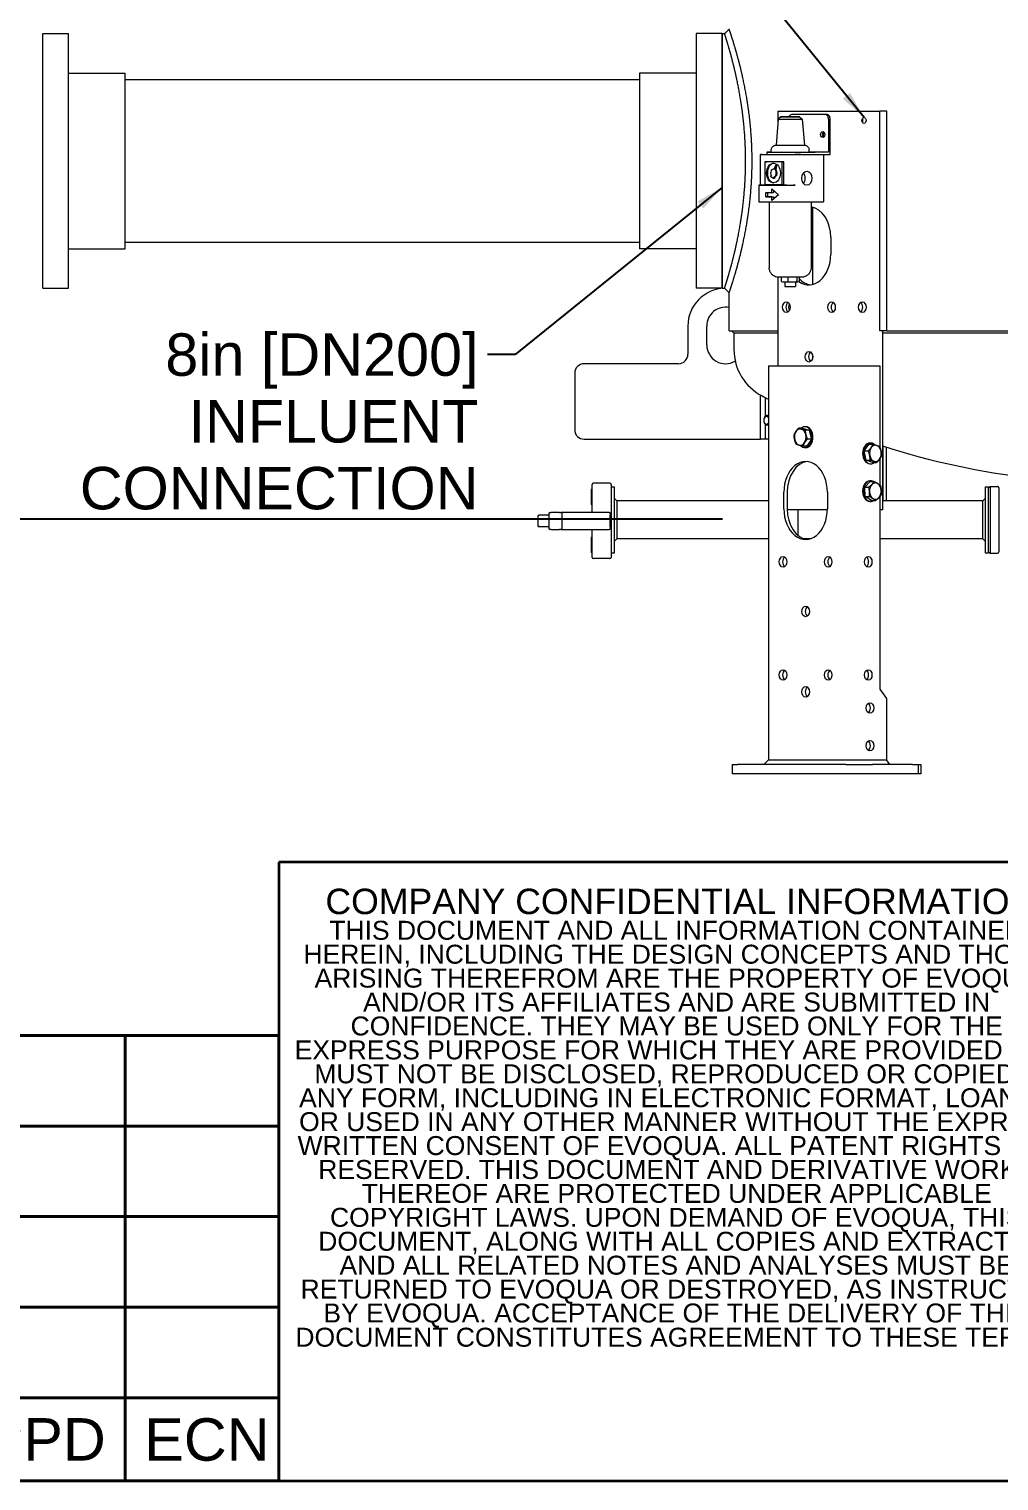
# Model space of a CAD drawing. Header units: inches. Extents: x 19 to 503, y 7 to 322.
# Drawn here: x 328.9 to 380.3, y 7.5 to 84.5 of the extents above; entities that cross this region are included whole.
import ezdxf
from ezdxf.enums import TextEntityAlignment as Align

# ---------------------------------------------------------------- set-up
doc = ezdxf.new("R2010")
doc.units = ezdxf.units.IN
doc.header["$LTSCALE"] = 15
doc.header["$MEASUREMENT"] = 0
doc.layers.get('0').update_dxf_attribs({"lineweight": 25})
for name, color, linetype, lineweight in [('Border', 7, 'Continuous', 35), ('Dimension (ANSI)', 7, 'Continuous', 25), ('Symbol', 7, 'Continuous', 25), ('Symbol (ANSI)', 7, 'Continuous', 25), ('Title', 7, 'Continuous', 35), ('Visible (ANSI)', 7, 'Continuous', 50)]:
    doc.layers.add(name, color=color, linetype=linetype, lineweight=lineweight)
doc.styles.add('MEMCOR Medium', font='arial.ttf')
doc.styles.add('Standard A-B-C', font='arial.ttf')
doc.styles.add('Text Style175', font='arial.ttf')
doc.styles.add('Text Style176', font='arial.ttf')
doc.styles.add('Text Style234', font='arial.ttf')
doc.styles.add('Text Style238', font='arial.ttf')
doc.styles.add('Text Style5', font='arial.ttf')
doc.dimstyles.new('Default (ANSI)', dxfattribs={"dimscale": 15, "dimtxt": 0.15, "dimasz": 0.098425, "dimexe": 0.125, "dimexo": 0.0625, "dimgap": 0.031496, "dimtad": 0, "dimtih": 1, "dimtoh": 1, "dimdec": 4, "dimrnd": 1e-08, "dimzin": 3, "dimdsep": 46, "dimlunit": 5, "dimtxsty": 'MEMCOR Medium', "dimcen": 0.09, "dimdle": 0.393701, "dimclrd": 256, "dimclre": 256, "dimclrt": 256, "dimadec": 0, "dimazin": 1, "dimtfac": 0.8, "dimtofl": 0, "dimtmove": 0, "dimatfit": 3, "dimfxl": 1, "dimfrac": 1, "dimtolj": 1, "dimtzin": 4, "dimlwd": -1, "dimlwe": -1, "dimarcsym": 0})
doc.dimstyles.new('Default (ANSI)$7', dxfattribs={"dimscale": 15, "dimtxt": 0.15, "dimasz": 0.098425, "dimexe": 0.125, "dimexo": 0.0625, "dimgap": 0.031496, "dimtad": 0, "dimtih": 1, "dimtoh": 1, "dimdec": 4, "dimrnd": 1e-08, "dimzin": 3, "dimdsep": 46, "dimlunit": 5, "dimtxsty": 'MEMCOR Medium', "dimcen": 0.09, "dimdle": 0.393701, "dimclrd": 256, "dimclre": 256, "dimclrt": 256, "dimadec": 0, "dimazin": 1, "dimtfac": 0.8, "dimtofl": 0, "dimtmove": 0, "dimatfit": 3, "dimfxl": 1, "dimfrac": 1, "dimtolj": 1, "dimtzin": 4, "dimlwd": -1, "dimlwe": -1, "dimarcsym": 0})

# ---------------------------------------------------------------- blocks, each defined once
blk = doc.blocks.new('Borders 22x34_D')
at = {"layer": 'Border'}
blk.add_line((1.25, 0.5), (33.5, 0.5), dxfattribs=at)
blk = doc.blocks.new('Title Blocks D-E')
at = {"layer": 'Title'}
for p, q in [((18.0646, 11.4455), (15.2521, 11.4455)), ((15.2521, 11.4455), (15.2521, 9.258)), ((15.2521, 9.258), (18.0646, 9.258))]:
    blk.add_line(p, q, dxfattribs=at)
at = {"layer": 'Title', "insert": (16.6705, 11.3517), "char_height": 0.06, "width": 2.725909, "attachment_point": 2, "line_spacing_factor": 0.757101, "style": 'Standard A-B-C'}
blk.add_mtext('{\\H1.5x;COMPANY CONFIDENTIAL INFORMATION\\P\\H0.74444x;THIS DOCUMENT AND ALL INFORMATION CONTAINED \\H1.55017x; \\H0.64509x;HEREIN, INCLUDING THE DESIGN CONCEPTS AND THOSE \\H1.34683x; \\H0.74248x;ARISING THEREFROM ARE THE PROPERTY OF EVOQUA \\H1.34875x; \\H0.74142x;AND/OR ITS AFFILIATES AND ARE SUBMITTED IN \\H1.34874x; \\H0.74143x;CONFIDENCE. THEY MAY BE USED ONLY FOR THE \\H1.34874x; \\H0.74143x;EXPRESS PURPOSE FOR WHICH THEY ARE PROVIDED AND \\H1.34874x; \\H0.74143x;MUST NOT BE DISCLOSED, REPRODUCED OR COPIED IN \\H1.34874x; \\H0.74143x;ANY FORM, INCLUDING IN ELECTRONIC FORMAT, LOANED \\H1.34874x; \\H0.74143x;OR USED IN ANY OTHER MANNER WITHOUT THE EXPRESS \\H1.34874x; \\H0.74143x;WRITTEN CONSENT OF EVOQUA. ALL PATENT RIGHTS ARE \\H1.34874x; \\H0.74143x;RESERVED. THIS DOCUMENT AND DERIVATIVE WORKS \\H1.34874x; \\H0.74143x;THEREOF ARE PROTECTED UNDER APPLICABLE \\H1.34874x; \\H0.74143x;COPYRIGHT LAWS. UPON DEMAND OF EVOQUA, THIS \\H1.34874x; \\H0.74143x;DOCUMENT, ALONG WITH ALL COPIES AND EXTRACTS, \\H1.34874x; \\H0.74143x;AND ALL RELATED NOTES AND ANALYSES MUST BE \\H1.34874x; \\H0.74143x;RETURNED TO EVOQUA OR DESTROYED, AS INSTRUCTED \\H1.34874x; \\H0.74143x;BY EVOQUA. ACCEPTANCE OF THE DELIVERY OF THIS \\H1.34874x; \\H0.74143x;DOCUMENT CONSTITUTES AGREEMENT TO THESE TERMS\\H1.01493x;.\\H1.3289x; }', dxfattribs=at)
at = {"layer": 'Title'}
for tag, height, style, p in [('DESIGNER', 0.094, 'Text Style175', (18.4396, 11.1408)), ('CREATION_DATE', 0.094, 'Text Style175', (19.1896, 11.1408)), ('CHECKED_BY', 0.094, 'Text Style175', (18.4396, 10.7033)), ('CHECKED_DATE', 0.094, 'Text Style175', (19.1896, 10.7033)), ('ENG_APPROVED_BY', 0.094, 'Text Style175', (18.4396, 10.2658)), ('ENG_APPROVAL_DATE', 0.094, 'Text Style175', (19.1896, 10.2658)), ('MANAGER', 0.094, 'Text Style175', (18.8146, 9.8283)), ('REVISION_NUMBER', 0.12, 'Text Style5', (25.5646, 9.3768))]:
    blk.add_attdef(tag, text='', height=height, dxfattribs=dict(at, style=style)).set_placement(p, align=Align.MIDDLE_CENTER)
at = {"layer": 'Title', "style": 'Text Style176'}
blk.add_attdef('!Reference', text='', height=0.078, dxfattribs=at).set_placement((18.8771, 9.5267), align=Align.BOTTOM_CENTER)
at = {"layer": 'Title'}
for tag, p, height, style in [('Number_of_sheets_001', (25.0227, 9.3142), 0.1247, 'Text Style238'), ('Scale_1_001', (18.7101, 9.31), 0.1181, 'Text Style234'), ('PROJECT_001', (20.0725, 9.3167), 0.12, 'Text Style5'), ('PART_NUMBER_001', (21.1523, 9.3168), 0.12, 'Text Style5'), ('@DMS_Reference_001', (23.1283, 9.3168), 0.12, 'Text Style5'), ('Sheet_Number_001', (24.4617, 9.3165), 0.12, 'Text Style5')]:
    blk.add_attdef(tag, p, '', height=height, dxfattribs=dict(at, style=style))
blk = doc.blocks.new('*D25')
at = {"layer": 'Defpoints', "color": 0, "transparency": 16777216}
for p in [(386.221, 149.759), (323.798, 58.491), (366.633, 58.491)]:
    blk.add_point(p, dxfattribs=at)
at = {"layer": 'Dimension (ANSI)', "transparency": 16777216}
for p, q in [((385.283, 149.759), (321.923, 149.759)), ((323.798, 148.283), (323.798, 114.595)), ((323.798, 59.968), (323.798, 95.474)), ((365.695, 58.491), (321.923, 58.491))]:
    blk.add_line(p, q, dxfattribs=at)
for points in [[(323.552, 148.283), (324.045, 148.283), (323.798, 149.759)], [(323.552, 59.968), (324.045, 59.968), (323.798, 58.491)]]:
    blk.add_solid(points, dxfattribs=at)
at = {"layer": 'Dimension (ANSI)', "transparency": 16777216, "char_height": 2.25, "attachment_point": 5, "style": 'MEMCOR Medium'}
for s, insert in [('\\A1; \\fArial|b0|i0;\\H2.2500;91{\\H0.8x;\\S1#4;} in', (323.798, 107.33)), ('\\A1;[2318.2 mm]{\\P\\fArial|b0|i0;\\H2.2500;SHIPPING\\P\\fArial|b0|i0;\\H2.2500;HEIGHT\\P\\fArial|b0|i0;\\H2.2500;REF.}', (323.798, 97.769))]:
    blk.add_mtext(s, dxfattribs=dict(at, insert=insert))
blk = doc.blocks.new('REVISION HISTORY')
at = {"layer": 'Symbol', "lineweight": 40}
for p, q in [((11.8122, 2.0747), (22.812, 2.0747)), ((22.2694, 2.0747), (22.2694, 0.7941)), ((22.812, 2.0747), (22.812, 0.7941)), ((11.8122, 1.7545), (22.812, 1.7545)), ((11.8122, 1.4344), (22.812, 1.4344)), ((11.8122, 1.1143), (22.812, 1.1143)), ((11.8122, 0.7941), (22.812, 0.7941)), ((22.2694, 0.5), (22.2694, 0.7941)), ((22.812, 0.5), (22.812, 0.7941)), ((11.8122, 0.5), (22.812, 0.5))]:
    blk.add_line(p, q, dxfattribs=at)
at = {"layer": 'Symbol', "char_height": 0.15, "attachment_point": 7, "style": 'MEMCOR Medium'}
for s, insert in [('APPD', (21.6302, 0.5721)), ('ECN', (22.3368, 0.5695))]:
    blk.add_mtext(s, dxfattribs=dict(at, insert=insert))

msp = doc.modelspace()

# ---------------------------------------------------------------- linework, layer by layer
at = {"layer": 'Visible (ANSI)', "linetype": 'Continuous', "lineweight": 18}
for p, q in [((329.670553, 70.74437), (329.670553, 84.24437)), ((329.670553, 84.24437), (331.045553, 84.24437)), ((331.045553, 70.74437), (331.045553, 84.24437)), ((364.295553, 84.24437), (364.295553, 70.74437)), ((365.670553, 84.24437), (364.295553, 84.24437)), ((365.670553, 70.74437), (365.670553, 84.24437)), ((365.670553, 84.24437), (365.800874, 84.24437)), ((365.670553, 84.24437), (365.670553, 70.74437)), ((331.045553, 82.15062), (334.045553, 82.15062)), ((334.045553, 72.83812), (334.045553, 82.15062)), ((334.045553, 81.80687), (361.295553, 81.80687)), ((361.295553, 82.15062), (361.295553, 72.83812)), ((364.295553, 82.15062), (361.295553, 82.15062)), ((368.61456, 80.14137), (368.816656, 80.14137)), ((368.61456, 80.14137), (368.61456, 79.365604)), ((368.816656, 80.14137), (371.729936, 80.14137)), ((371.729936, 80.14137), (372.705744, 80.14137)), ((372.705744, 80.14137), (374.019951, 80.14137)), ((374.396284, 80.14137), (374.019951, 80.14137)), ((374.019951, 68.49437), (374.019951, 80.14137)), ((374.396284, 68.49437), (374.396284, 80.14137)), ((368.643001, 79.705191), (368.52781, 78.329807)), ((368.778434, 79.829703), (368.643001, 79.705191)), ((369.455159, 79.95523), (369.36677, 79.95523)), ((371.134641, 79.953759), (369.366874, 79.95523)), ((371.223029, 79.953759), (369.455262, 79.95523)), ((369.778434, 79.829287), (369.913762, 79.704662)), ((369.913762, 79.704662), (370.02781, 78.329183)), ((371.311313, 79.703612), (371.310586, 77.953613)), ((371.398922, 77.828613), (371.399702, 79.703612)), ((367.701103, 76.209995), (367.701777, 77.830187)), ((367.775, 77.83023), (368.042767, 77.83023)), ((367.775, 77.830083), (368.482107, 77.829495)), ((368.042819, 77.955119), (368.042767, 77.830119)), ((368.277654, 77.954911), (368.277706, 78.079911)), ((368.482107, 77.829495), (369.189213, 77.828907)), ((369.840348, 77.82876), (369.542767, 77.82876)), ((370.277654, 77.954079), (370.277706, 78.079079)), ((371.310586, 77.953613), (370.277654, 77.954472)), ((370.603427, 77.828613), (371.398922, 77.828613)), ((371.310586, 77.953613), (370.603479, 77.953613)), ((371.045369, 77.828613), (371.044329, 75.32876)), ((367.929313, 77.453687), (367.928814, 76.25189)), ((367.929313, 77.453687), (368.017702, 77.453687)), ((368.85781, 77.452915), (367.929313, 77.453687)), ((368.946199, 77.452915), (368.017702, 77.453687)), ((368.424243, 77.065124), (368.393312, 77.065124)), ((368.42245, 77.061095), (368.516643, 77.27278)), ((368.516643, 77.27278), (368.477201, 77.028969)), ((368.521395, 77.028969), (368.477201, 77.028969)), ((368.560837, 77.27278), (368.516643, 77.27278)), ((368.560837, 77.27278), (368.521395, 77.028969)), ((368.85731, 76.251118), (368.85781, 77.452915)), ((368.85781, 77.452915), (368.946199, 77.452915)), ((368.945699, 76.251118), (368.946199, 77.452915)), ((367.928814, 76.25189), (368.85731, 76.251118)), ((368.243481, 76.658884), (368.27288, 76.724955)), ((368.40226, 76.565718), (368.243481, 76.658884)), ((368.414571, 76.641816), (368.40226, 76.565718)), ((368.446455, 76.565718), (368.40226, 76.565718)), ((368.458765, 76.641816), (368.414571, 76.641816)), ((368.458765, 76.641816), (368.446455, 76.565718)), ((368.85731, 76.251118), (368.945699, 76.251118)), ((367.612714, 76.209995), (367.612348, 75.330188)), ((367.685938, 76.210038), (367.701103, 76.210038)), ((369.100151, 76.208714), (367.685938, 76.209891)), ((367.774326, 76.209891), (369.188539, 76.208714)), ((367.987922, 75.585248), (367.988021, 75.824417)), ((368.30377, 75.584985), (367.987922, 75.585248)), ((367.987922, 75.585248), (368.07631, 75.585248)), ((367.988021, 75.824417), (368.30387, 75.824154)), ((368.076409, 75.824343), (368.07631, 75.585248)), ((368.07631, 75.585248), (368.392159, 75.584985)), ((368.662739, 75.704271), (368.303692, 75.397177)), ((368.303692, 75.397177), (368.30377, 75.584985)), ((368.30377, 75.584985), (368.392159, 75.584985)), ((368.30387, 75.824154), (368.303948, 76.011962)), ((368.30387, 75.824154), (368.392258, 75.824154)), ((368.303948, 76.011962), (368.662739, 75.704271)), ((368.392159, 75.584985), (368.392112, 75.472803)), ((368.392305, 75.936189), (368.392258, 75.824154)), ((369.542093, 76.208567), (369.453704, 76.208567)), ((367.685572, 75.330084), (369.099785, 75.328907)), ((368.168785, 75.329682), (368.167329, 71.829957)), ((369.453338, 75.32876), (371.044329, 75.32876)), ((370.384339, 75.32876), (370.382883, 71.829035)), ((370.461431, 75.039509), (370.461431, 70.943231)), ((334.045553, 73.18187), (361.295553, 73.18187)), ((371.42588, 73.43137), (371.42588, 72.55137)), ((331.045553, 72.83812), (334.045553, 72.83812)), ((364.295553, 72.83812), (361.295553, 72.83812)), ((368.61456, 71.332541), (368.61456, 66.63737)), ((368.799738, 71.329536), (368.79966, 71.142141)), ((368.869302, 71.07962), (369.166143, 71.079373)), ((368.993544, 71.079516), (368.99344, 70.829613)), ((369.147579, 71.329302), (369.147501, 71.141852)), ((369.166146, 71.079373), (369.571627, 71.079249)), ((369.556044, 71.079254), (369.55594, 70.829379)), ((369.571687, 71.079249), (369.680357, 71.079373)), ((369.62274, 71.329144), (369.622662, 71.141707)), ((369.750059, 71.329141), (369.749981, 71.141852)), ((329.670553, 70.74437), (331.045553, 70.74437)), ((365.670553, 70.74437), (364.295553, 70.74437)), ((365.670553, 70.74437), (365.800874, 70.74437)), ((366.045091, 68.49437), (366.045091, 70.500411)), ((363.858881, 68.74137), (363.858881, 67.24137)), ((364.858881, 67.74137), (364.858881, 68.74137)), ((366.045091, 68.49437), (368.61456, 68.49437)), ((366.295553, 68.36937), (366.170553, 68.49437)), ((366.295553, 68.36937), (366.295553, 67.49437)), ((368.61456, 68.36937), (366.295553, 68.36937)), ((374.396284, 68.49437), (374.019951, 68.49437)), ((374.173741, 68.49437), (374.173741, 58.99137)), ((386.728701, 68.36937), (374.173741, 68.36937)), ((374.396284, 68.49437), (386.793743, 68.49437)), ((370.461431, 67.197611), (370.461431, 67.023129)), ((357.858881, 66.24137), (357.858881, 63.24137)), ((363.358881, 66.74137), (358.358881, 66.74137)), ((368.12545, 66.63737), (368.327546, 66.63737)), ((368.12545, 66.63737), (368.12545, 45.73737)), ((368.327546, 66.63737), (371.865493, 66.63737)), ((371.865493, 66.63737), (372.841301, 66.63737)), ((372.841301, 66.63737), (374.033982, 66.63737)), ((374.033982, 66.63737), (374.033982, 62.297173)), ((367.7068, 62.74137), (367.7068, 65.080516)), ((367.964863, 63.960629), (367.964863, 64.945464)), ((368.12545, 63.99137), (368.04979, 63.99137)), ((367.873034, 63.745317), (367.873047, 63.746235)), ((367.873034, 63.737423), (367.873047, 63.736505)), ((367.964863, 62.74137), (367.964863, 63.52211)), ((368.12545, 63.49137), (368.04979, 63.49137)), ((369.938498, 63.326382), (369.723061, 63.326382)), ((369.938498, 63.326382), (370.288572, 63.22586)), ((370.09652, 63.398551), (370.051978, 63.398551)), ((370.288572, 63.22586), (370.073135, 63.22586)), ((370.288572, 63.22586), (370.402052, 62.746848)), ((358.358881, 62.74137), (367.7068, 62.74137)), ((367.964863, 62.74137), (367.7068, 62.74137)), ((368.122485, 62.74137), (367.964863, 62.74137)), ((368.122485, 62.74137), (368.12545, 62.74137)), ((370.165457, 62.368357), (369.95002, 62.368357)), ((370.402052, 62.746848), (370.165457, 62.368357)), ((370.402052, 62.746848), (370.186614, 62.746848)), ((373.202621, 62.115302), (373.45375, 62.474575)), ((373.45375, 62.474575), (373.669187, 62.474575)), ((373.503652, 62.538551), (373.548194, 62.538551)), ((374.210759, 59.462748), (374.210759, 62.3678)), ((370.09652, 62.296189), (370.051978, 62.296189)), ((373.297065, 61.628097), (373.202621, 62.115302)), ((373.202621, 62.115302), (373.418058, 62.115302)), ((373.642638, 61.500165), (373.297065, 61.628097)), ((373.297065, 61.628097), (373.512502, 61.628097)), ((374.033982, 61.713815), (374.033982, 60.297515)), ((374.387535, 59.462748), (374.387535, 62.311701)), ((373.503652, 61.436189), (373.548194, 61.436189)), ((373.642638, 61.500165), (373.858076, 61.500165)), ((358.737679, 60.061675), (358.737679, 59.912448)), ((358.777679, 60.071675), (358.747679, 60.071675)), ((358.787679, 58.855157), (358.787679, 60.345157)), ((359.727679, 60.405157), (358.847679, 60.405157)), ((359.787679, 60.345157), (359.787679, 56.465157)), ((359.787679, 60.212748), (359.966979, 60.212748)), ((359.966979, 56.712748), (359.966979, 60.212748)), ((373.224813, 60.201981), (373.517925, 60.490735)), ((373.255082, 59.698616), (373.224813, 60.201981)), ((373.224813, 60.201981), (373.44025, 60.201981)), ((373.548194, 60.538551), (373.503652, 60.538551)), ((373.517925, 60.490735), (373.733363, 60.490735)), ((379.608379, 60.212748), (379.608379, 56.712748)), ((379.608379, 60.212748), (379.787679, 60.212748)), ((379.787679, 60.155508), (379.86642, 60.234248)), ((379.787679, 56.712748), (379.787679, 60.212748)), ((379.86642, 60.234248), (379.86642, 56.691248)), ((379.86642, 60.234248), (380.26012, 60.234248)), ((380.338861, 60.155508), (380.338861, 56.769988)), ((358.737679, 59.912448), (358.737679, 59.897101)), ((358.737679, 59.897101), (358.737679, 59.613871)), ((358.737679, 59.613871), (358.737679, 59.609217)), ((358.737679, 59.609217), (358.737679, 59.295221)), ((358.777679, 59.619217), (358.747679, 59.619217)), ((358.777679, 59.285221), (358.747679, 59.285221)), ((360.091979, 59.462748), (359.966979, 59.587748)), ((368.12545, 59.462748), (360.091979, 59.462748)), ((360.091979, 59.462748), (360.091979, 59.148239)), ((368.943936, 59.04737), (368.943936, 59.92737)), ((369.120712, 59.92737), (369.120712, 59.04737)), ((371.249104, 59.92737), (371.249104, 59.04737)), ((373.578463, 59.484005), (373.255082, 59.698616)), ((373.255082, 59.698616), (373.470519, 59.698616)), ((373.548194, 59.436189), (373.503652, 59.436189)), ((373.578463, 59.484005), (373.7939, 59.484005)), ((374.033982, 59.700461), (374.033982, 49.48737)), ((379.483379, 59.462748), (374.173741, 59.462748)), ((379.483379, 59.462748), (379.608379, 59.587748)), ((379.483379, 59.148239), (379.483379, 59.462748)), ((355.912679, 58.665157), (355.912679, 58.145157)), ((355.952679, 58.705157), (355.972679, 58.705157)), ((356.467679, 58.705157), (355.972679, 58.705157)), ((356.487679, 58.795157), (356.487679, 58.015157)), ((356.547679, 58.855157), (356.612679, 58.855157)), ((357.062679, 58.855157), (356.612679, 58.855157)), ((357.062679, 58.855157), (357.127679, 58.855157)), ((357.150598, 58.855157), (357.127679, 58.855157)), ((359.692388, 58.855157), (357.150598, 58.855157)), ((357.187679, 58.015157), (357.187679, 58.795157)), ((360.091979, 59.148239), (360.091979, 57.462748)), ((371.248423, 58.99137), (369.121393, 58.99137)), ((369.697004, 57.635749), (369.697004, 58.99137)), ((374.173741, 58.99137), (374.033982, 58.99137)), ((379.483379, 57.462748), (379.483379, 59.148239)), ((355.972679, 58.105157), (355.952679, 58.105157)), ((355.972679, 58.105157), (356.467679, 58.105157)), ((356.612679, 57.955157), (356.547679, 57.955157)), ((356.612679, 57.955157), (357.062679, 57.955157)), ((357.127679, 57.955157), (357.062679, 57.955157)), ((357.127679, 57.955157), (357.150598, 57.955157)), ((357.150598, 57.955157), (359.692388, 57.955157)), ((358.787679, 56.465157), (358.787679, 57.955157)), ((358.737679, 57.515094), (358.737679, 57.201097)), ((358.737679, 57.201097), (358.737679, 57.196444)), ((358.737679, 57.196444), (358.737679, 56.913213)), ((358.777679, 57.525094), (358.747679, 57.525094)), ((358.747679, 57.191097), (358.777679, 57.191097)), ((360.091979, 57.462748), (359.966979, 57.337748)), ((368.12545, 57.462748), (360.091979, 57.462748)), ((370.366587, 57.462748), (370.003229, 57.462748)), ((379.483379, 57.462748), (374.033982, 57.462748)), ((379.483379, 57.462748), (379.608379, 57.337748)), ((358.737679, 56.913213), (358.737679, 56.897866)), ((358.737679, 56.897866), (358.737679, 56.74864)), ((358.777679, 56.73864), (358.747679, 56.73864)), ((359.727679, 56.405157), (358.847679, 56.405157)), ((359.787679, 56.712748), (359.966979, 56.712748)), ((379.608379, 56.712748), (379.787679, 56.712748)), ((379.787679, 56.769988), (379.86642, 56.691248)), ((379.86642, 56.691248), (380.26012, 56.691248)), ((374.033982, 49.48737), (374.387535, 48.98737)), ((374.387535, 48.98737), (374.387535, 45.73737)), ((366.196175, 45.48737), (366.489069, 45.48737)), ((366.196175, 45.48737), (366.196175, 44.98737)), ((372.230776, 45.48737), (366.489069, 45.48737)), ((368.12545, 45.73737), (367.87545, 45.48737)), ((368.12545, 45.73737), (368.327546, 45.73737)), ((368.327546, 45.73737), (371.865493, 45.73737)), ((371.865493, 45.73737), (372.841301, 45.73737)), ((372.230776, 45.48737), (373.644989, 45.48737)), ((372.841301, 45.73737), (374.387535, 45.73737)), ((375.766309, 45.48737), (373.644989, 45.48737)), ((374.564312, 45.48737), (374.387535, 45.73737)), ((375.766309, 45.48737), (376.059203, 45.48737)), ((376.059203, 45.48737), (376.203037, 45.48737)), ((376.059203, 45.48737), (376.059203, 44.98737)), ((376.203037, 45.48737), (376.203037, 44.98737)), ((366.489069, 44.98737), (366.196175, 44.98737)), ((372.230776, 44.98737), (366.489069, 44.98737)), ((373.644989, 44.98737), (372.230776, 44.98737)), ((375.766309, 44.98737), (373.644989, 44.98737)), ((376.059203, 44.98737), (375.766309, 44.98737)), ((376.203037, 44.98737), (376.059203, 44.98737))]:
    msp.add_line(p, q, dxfattribs=at)
for centre, radius, start, end in [((365.858881, 68.74137), 2, 91.5548424, 180), ((365.858881, 68.74137), 1, 79.26830654, 180), ((363.358881, 67.24137), 0.5, 270, 0), ((365.858881, 67.74137), 1, 180, 300.39354186), ((369.065553, 67.49437), 2.77, 180, 242.61286111), ((358.358881, 66.24137), 0.5, 90, 180), ((386.795553, 101.717807), 41.313437, 242.61286111, 243.13347608), ((358.358881, 63.24137), 0.5, 180, 270), ((386.795553, 101.717807), 41.313437, 252.21094106, 263.40002761), ((358.747679, 60.061675), 0.01, 90, 180), ((358.777679, 60.081675), 0.01, 270, 0), ((358.847679, 60.345157), 0.06, 90, 180), ((359.727679, 60.345157), 0.06, 0, 90), ((380.26012, 60.155508), 0.07874, 0, 90), ((358.747679, 59.609217), 0.01, 90, 180), ((358.747679, 59.295221), 0.01, 180, 270), ((358.777679, 59.629217), 0.01, 270, 0), ((358.777679, 59.275221), 0.01, 0, 90), ((355.952679, 58.665157), 0.04, 90, 180), ((356.467679, 58.725157), 0.02, 270, 0), ((356.547679, 58.795157), 0.06, 90, 180), ((357.127679, 58.795157), 0.06, 0, 90), ((355.952679, 58.145157), 0.04, 180, 270), ((356.467679, 58.085157), 0.02, 0, 90), ((356.547679, 58.015157), 0.06, 180, 270), ((357.127679, 58.015157), 0.06, 270, 0), ((358.747679, 57.515094), 0.01, 90, 180), ((358.747679, 57.201097), 0.01, 180, 270), ((358.777679, 57.535094), 0.01, 270, 0), ((358.777679, 57.181097), 0.01, 0, 90), ((358.747679, 56.74864), 0.01, 180, 270), ((358.777679, 56.72864), 0.01, 0, 90), ((358.847679, 56.465157), 0.06, 180, 270), ((359.727679, 56.465157), 0.06, 270, 0), ((380.26012, 56.769988), 0.07874, 270, 0)]:
    msp.add_arc(centre, radius, start, end, dxfattribs=at)
for centre, major_axis, ratio, start_param, end_param in [((369.278382, 79.704927), (-0.635381, 0.000264), 0.000415945, 6.282733259, 9.425230011), ((369.36677, 79.70523), (0, 0.25), 0.707106781, 6.282597072, 7.332700344), ((371.134537, 79.703759), (0, 0.25), 0.707106781, 4.711800745, 6.282597072), ((371.222925, 79.703759), (0, 0.25), 0.707106781, 4.711800745, 6.282597072), ((373.014793, 79.64137), (0, 0.155), 0.707106781, 4.079718979, 5.345058981), ((371.090005, 78.89137), (0, -0.15625), 0.707106781, 3.5531095, 5.871668461), ((371.132431, 78.89137), (0, -0.155), 0.707106781, 3.772639347, 5.652138614), ((367.951777, 77.830083), (-0.25, 0.000104), 0.000415945, 5.49778723, 7.068583556), ((369.542819, 77.954495), (-1.5, 0.000624), 0.000415945, 5.716050627, 8.639380481), ((369.542767, 77.829495), (-1.5, 0.000624), 0.000415945, 6.2831819, 7.068581002), ((369.277654, 77.954495), (1, -0.000416), 0.000415945, 3.141589222, 6.283181896), ((369.542767, 77.829495), (1.5, -0.000624), 0.000415945, 3.926990307, 4.912101365), ((369.27781, 78.329495), (0.75, -0.000312), 0.000415945, 3.141557991, 6.283219968), ((369.36599, 77.828907), (-0.25, 0.000104), 0.000415945, 0.785398848, 2.356195175), ((369.542767, 77.829495), (1.5, -0.000624), 0.000415945, 4.912101687, 5.497787231), ((368.437506, 76.852402), (0, 0.520383), 0.707106781, 0.060088092, 3.081504561), ((368.393312, 76.852402), (0, 0.212722), 0.707106781, 6.088235485, 8.496395144), ((368.393312, 76.852402), (0, -0.212722), 0.707106781, 0.141808183, 2.549967842), ((368.437506, 76.852402), (0, -0.212722), 0.707106781, 0.141808183, 2.549967842), ((369.807412, 76.579054), (0.000312, 0.375), 0.707106659, 3.871320619, 5.553457341), ((367.862714, 76.209891), (-0.25, 0.000104), 0.000415945, 5.49778723, 7.068583556), ((367.951103, 76.209891), (-0.25, 0.000104), 0.000415945, 0, 0.78539825), ((369.276928, 76.208714), (-0.25, 0.000104), 0.000415945, 0.785398848, 2.356195175), ((369.365316, 76.208714), (-0.25, 0.000104), 0.000415945, 0.785398848, 2.356195175), ((367.862348, 75.330084), (-0.25, 0.000104), 0.000415945, 6.283181878, 7.068580985), ((369.276562, 75.328907), (0.25, -0.000104), 0.000415945, 3.926990306, 5.497786633), ((370.273296, 73.43137), (0, 1.63), 0.707106781, 4.71238898, 6.186793209), ((370.273296, 72.55137), (0, -1.63), 0.707106781, 5.800656113, 7.853981634), ((368.869369, 71.14212), (0.06971, 0.000011), 0.896575359, 3.141083227, 4.711291319), ((369.27469, 70.829496), (-0.28125, 0.000117), 0.000415945, 6.283181955, 9.424774609), ((369.16618, 71.141873), (-0.000036, -0.0625), 0.298858349, 4.712898407, 6.283264116), ((369.571631, 71.141749), (0.000026, -0.0625), 0.81649644, 6.282597072, 7.852962781), ((369.680271, 71.141873), (-0.06971, -0.000011), 0.896575359, 1.571893988, 3.141083227), ((370.450073, 72.55137), (0, -1.63), 0.707106781, 5.630439715, 6.206422826), ((369.253648, 69.74137), (0, -0.28), 0.707106781, 3.604362771, 5.820415189), ((369.389413, 69.74137), (0, 0.28), 0.707106781, 0.909644844, 2.23194781), ((371.646498, 69.74137), (0, -0.28), 0.707106781, 3.604362771, 5.820415189), ((372.924947, 69.74137), (0, 0.28), 0.707106781, 3.604362771, 5.820415189), ((370.450073, 67.11037), (0, -0.28), 0.707106781, 3.604362771, 5.820415189), ((368.016419, 63.74137), (0, -0.202815), 0.707106781, 2.277875526, 7.146902435), ((368.04979, 63.74137), (0, 0.25), 0.707106781, 5.840912356, 7.834520201), ((368.04979, 63.74137), (0, -0.25), 0.707106781, 4.731850413, 6.725458259), ((369.80891, 62.84737), (0, -0.4375), 0.707106781, 3.988470503, 5.035668054), ((369.80891, 62.84737), (0, 0.4375), 0.707106781, 6.082865606, 7.130063157), ((370.051978, 62.84737), (0, 0.551181), 0.707106781, 2.526339864, 6.800671447), ((369.80891, 62.84737), (0, 0.4375), 0.707106781, 5.035668054, 6.082865606), ((370.09652, 62.84737), (0, 0.551181), 0.707106781, 3.141592654, 6.283185307), ((369.80891, 62.84737), (0, -0.4375), 0.707106781, 5.035668054, 6.082865606), ((369.80891, 62.84737), (0, -0.4375), 0.707106781, 6.082865606, 7.130063157), ((369.80891, 62.84737), (0, 0.4375), 0.707106781, 3.988470503, 5.035668054), ((373.503652, 61.98737), (0, -0.551181), 0.707106781, 3.141592654, 6.283185307), ((373.548194, 61.98737), (0, -0.551181), 0.707106781, 2.554805937, 6.769782097), ((373.791262, 61.98737), (0, 0.4375), 0.707106781, 6.027156828, 7.074354379), ((373.791262, 61.98737), (0, 0.4375), 0.707106781, 4.979959277, 6.027156828), ((373.791262, 61.98737), (0, -0.4375), 0.707106781, 3.932761726, 4.979959277), ((373.791262, 61.98737), (0, -0.4375), 0.707106781, 4.979959277, 6.027156828), ((373.791262, 61.98737), (0, -0.4375), 0.707106781, 6.027156828, 7.074354379), ((373.791262, 61.98737), (0, 0.4375), 0.707106781, 3.932761726, 4.979959277), ((370.09652, 59.92737), (0, 1.63), 0.707106781, 4.71238898, 7.853981634), ((370.273296, 59.92737), (0, 1.63), 0.707106781, 0.076762481, 1.570796327), ((373.503652, 59.98737), (0, 0.551181), 0.707106781, 0, 3.141592654), ((373.548194, 59.98737), (0, 0.551181), 0.707106781, 5.863573696, 9.844389572), ((373.791262, 59.98737), (0, -0.4375), 0.707106781, 3.750027939, 4.797225491), ((373.791262, 59.98737), (0, 0.4375), 0.707106781, 5.844423042, 6.891620593), ((373.791262, 59.98737), (0, 0.4375), 0.707106781, 4.797225491, 5.844423042), ((373.791262, 59.98737), (0, -0.4375), 0.707106781, 4.797225491, 5.844423042), ((373.791262, 59.98737), (0, -0.4375), 0.707106781, 5.844423042, 6.891620593), ((373.791262, 59.98737), (0, 0.4375), 0.707106781, 3.750027939, 4.797225491), ((370.09652, 59.04737), (0, -1.63), 0.707106781, 4.71238898, 7.853981634), ((370.273296, 59.04737), (0, -1.63), 0.707106781, 4.71238898, 6.206422826), ((369.077079, 56.23737), (0, -0.28), 0.707106781, 3.604362771, 5.820415189), ((371.469513, 56.23737), (0, -0.28), 0.707106781, 3.604362771, 5.820415189), ((373.23728, 56.23737), (0, 0.28), 0.707106781, 3.604362771, 5.820415189), ((370.273296, 53.60637), (0, -0.28), 0.707106781, 3.604362771, 5.820415189), ((369.077079, 50.23737), (0, -0.28), 0.707106781, 3.604362771, 5.820415189), ((371.469513, 50.23737), (0, -0.28), 0.707106781, 3.604362771, 5.820415189), ((373.23728, 50.23737), (0, 0.28), 0.707106781, 3.604362771, 5.820415189), ((370.273296, 49.34337), (0, -0.28), 0.707106781, 3.604362771, 5.820415189), ((373.326875, 48.48737), (0, 0.28), 0.707106781, 3.604362771, 5.820415189), ((373.326875, 46.48737), (0, 0.28), 0.707106781, 3.604362771, 5.820415189)]:
    msp.add_ellipse(centre, major_axis=major_axis, ratio=ratio, start_param=start_param, end_param=end_param, dxfattribs=at)
for centre, major_axis, ratio in [((369.278434, 79.829495), (-0.5, 0.000208), 0.000415945), ((373.19157, 79.64137), (0, -0.155), 0.707106781), ((371.001616, 78.89137), (0, -0.15625), 0.707106781), ((368.393312, 76.852402), (0, 0.520383), 0.707106781), ((370.160965, 76.57876), (0.000312, 0.375), 0.707106659), ((369.076872, 69.74137), (0, -0.28), 0.707106781), ((371.469721, 69.74137), (0, -0.28), 0.707106781), ((373.101723, 69.74137), (0, 0.28), 0.707106781), ((370.273296, 67.11037), (0, -0.28), 0.707106781), ((368.900303, 56.23737), (0, -0.28), 0.707106781), ((371.292737, 56.23737), (0, -0.28), 0.707106781), ((373.414057, 56.23737), (0, 0.28), 0.707106781), ((370.09652, 53.60637), (0, -0.28), 0.707106781), ((368.900303, 50.23737), (0, -0.28), 0.707106781), ((371.292737, 50.23737), (0, -0.28), 0.707106781), ((373.414057, 50.23737), (0, 0.28), 0.707106781), ((370.09652, 49.34337), (0, -0.28), 0.707106781), ((373.503652, 48.48737), (0, -0.28), 0.707106781), ((373.503652, 46.48737), (0, -0.28), 0.707106781)]:
    msp.add_ellipse(centre, major_axis=major_axis, ratio=ratio, dxfattribs=at)
for points in [[(365.800874, 84.24437), (365.882272, 84.325697), (365.963693, 84.407002), (366.045091, 84.488329)], [(366.045091, 70.500411), (365.963693, 70.581738), (365.882272, 70.663043), (365.800874, 70.74437)]]:
    msp.add_open_spline(points, degree=3, dxfattribs=at)
for points, knots in [([(365.800874, 70.74437), (365.800874, 70.74437), (365.814233, 70.785539), (365.868697, 70.957861), (365.909766, 71.088966), (366.013093, 71.434358), (366.075353, 71.648919), (366.209406, 72.143475), (366.281075, 72.423507), (366.420192, 73.01941), (366.492626, 73.356151), (366.62944, 74.090239), (366.693681, 74.487583), (366.801037, 75.318096), (366.844123, 75.751985), (366.901413, 76.626537), (366.915562, 77.067215), (366.915562, 77.921525), (366.901413, 78.362203), (366.844123, 79.236755), (366.801037, 79.670643), (366.693681, 80.501157), (366.62944, 80.898501), (366.492626, 81.632589), (366.420192, 81.96933), (366.281075, 82.565233), (366.209406, 82.845265), (366.075353, 83.339821), (366.013093, 83.554382), (365.909766, 83.899773), (365.868697, 84.030879), (365.814233, 84.203201), (365.800874, 84.24437), (365.800874, 84.24437)], [-78.102528628, -78.102528628, -78.102528628, -78.102528628, -74.848904795, -74.848904795, -71.595280962, -71.595280962, -68.34165713, -68.34165713, -65.088033297, -65.088033297, -61.833113077, -61.833113077, -58.578192858, -58.578192858, -55.323272638, -55.323272638, -52.068352419, -52.068352419, -48.813432199, -48.813432199, -45.558511979, -45.558511979, -42.30359176, -42.30359176, -39.04867154, -39.04867154, -35.795047708, -35.795047708, -32.541423875, -32.541423875, -29.287800042, -29.287800042, -26.03417621, -26.03417621, -26.034176209, -26.034176209]), ([(366.045091, 70.500411), (366.045091, 70.500411), (366.059623, 70.543134), (366.118846, 70.721843), (366.1635, 70.857781), (366.275849, 71.215761), (366.343549, 71.438087), (366.48936, 71.950402), (366.567338, 72.240428), (366.718771, 72.85751), (366.797669, 73.206233), (366.9468, 73.966515), (367.016881, 74.378075), (367.134078, 75.23848), (367.181159, 75.688078), (367.243789, 76.59453), (367.259274, 77.051399), (367.259274, 77.937341), (367.243789, 78.39421), (367.181159, 79.300662), (367.134078, 79.75026), (367.016881, 80.610665), (366.9468, 81.022224), (366.797669, 81.782507), (366.718771, 82.13123), (366.567338, 82.748312), (366.48936, 83.038338), (366.343549, 83.550653), (366.275849, 83.772979), (366.1635, 84.130959), (366.118846, 84.266896), (366.059623, 84.445606), (366.045091, 84.488329), (366.045091, 84.488329)], [26.996968802, 26.996968802, 26.996968802, 26.996968802, 30.370769556, 30.370769556, 33.74457031, 33.74457031, 37.118371064, 37.118371064, 40.492171818, 40.492171818, 43.867613264, 43.867613264, 47.243054711, 47.243054711, 50.618496157, 50.618496157, 53.993937604, 53.993937604, 57.36937905, 57.36937905, 60.744820497, 60.744820497, 64.120261943, 64.120261943, 67.495703389, 67.495703389, 70.869504144, 70.869504144, 74.243304898, 74.243304898, 77.617105652, 77.617105652, 80.990906405, 80.990906405, 80.990906406, 80.990906406]), ([(368.277706, 78.079911), (368.277717, 78.106935), (368.282226, 78.134306), (368.299387, 78.185043), (368.312099, 78.209104), (368.344056, 78.251498), (368.363704, 78.270355), (368.407388, 78.300553), (368.43197, 78.312271), (368.47005, 78.323422), (368.483, 78.326126), (368.501725, 78.328521), (368.50763, 78.32906), (368.514513, 78.329464), (368.515913, 78.329533), (368.517961, 78.32962), (368.518701, 78.329647), (368.52032, 78.329702), (368.521114, 78.329723), (368.522449, 78.329756), (368.52298, 78.329766), (368.524179, 78.329787), (368.524679, 78.329794), (368.526169, 78.329812), (368.526788, 78.329816), (368.527575, 78.329821), (368.527696, 78.329822), (368.527814, 78.329822)], [0, 0, 0, 0, 0.205925556, 0.205925556, 0.408131115, 0.408131115, 0.610470098, 0.610470098, 0.812801814, 0.812801814, 0.912862249, 0.912862249, 0.957072393, 0.957072393, 0.968659729, 0.968659729, 0.975957334, 0.975957334, 0.986680701, 0.986680701, 0.998543919, 0.998543919, 1.019237073, 1.019237073, 1.071090856, 1.071090856, 1.080327326, 1.080327326, 1.080327326, 1.080327326]), ([(370.027746, 78.329199), (370.028319, 78.329196), (370.028932, 78.32919), (370.030314, 78.329176), (370.030951, 78.329174), (370.033535, 78.329119), (370.034335, 78.3291), (370.03599, 78.329048), (370.036653, 78.329026), (370.038445, 78.328956), (370.039665, 78.328901), (370.042401, 78.328756), (370.043952, 78.328661), (370.04828, 78.328351), (370.051109, 78.328102), (370.060597, 78.327101), (370.067289, 78.326122), (370.09135, 78.321596), (370.108547, 78.316417), (370.149135, 78.299289), (370.17201, 78.285018), (370.211879, 78.250313), (370.229309, 78.229387), (370.256363, 78.183686), (370.266324, 78.158342), (370.275781, 78.114932), (370.277713, 78.096954), (370.277706, 78.079079)], [6.796272189, 6.796272189, 6.796272189, 6.796272189, 6.8409905, 6.8409905, 6.883764404, 6.883764404, 6.897240165, 6.897240165, 6.904466805, 6.904466805, 6.915059686, 6.915059686, 6.927360961, 6.927360961, 6.949123186, 6.949123186, 7.000531049, 7.000531049, 7.135809752, 7.135809752, 7.336234677, 7.336234677, 7.53858869, 7.53858869, 7.740921234, 7.740921234, 7.877131363, 7.877131363, 7.877131363, 7.877131363]), ([(370.382883, 71.829035), (370.382861, 71.774987), (370.373842, 71.720246), (370.339521, 71.618772), (370.314097, 71.570649), (370.250182, 71.485861), (370.210888, 71.448148), (370.123518, 71.387751), (370.074356, 71.364315), (369.99816, 71.342004), (369.972259, 71.336595), (369.933361, 71.331629), (369.920309, 71.330484), (369.90553, 71.329751), (369.903432, 71.32966), (369.899139, 71.329501), (369.896919, 71.329435), (369.893996, 71.329363), (369.893047, 71.329343), (369.890581, 71.329297), (369.889434, 71.329282), (369.887698, 71.329261), (369.887069, 71.329255), (369.885131, 71.329238), (369.884252, 71.329234), (369.880595, 71.329217), (369.877763, 71.32921), (369.861889, 71.329181), (369.840763, 71.329165), (369.779554, 71.329143), (369.737658, 71.329137), (369.641305, 71.32914), (369.58609, 71.329148), (369.468409, 71.329175), (369.404486, 71.329194), (369.276, 71.329241), (369.209838, 71.32927), (369.083541, 71.329334), (369.021834, 71.32937), (368.910507, 71.329444), (368.859505, 71.329482), (368.7744, 71.329558), (368.739262, 71.329596), (368.688853, 71.329667), (368.674927, 71.329687), (368.664964, 71.329744), (368.664166, 71.32974), (368.659775, 71.329802), (368.65873, 71.329818), (368.656514, 71.329863), (368.655543, 71.329884), (368.652327, 71.329968), (368.649759, 71.33005), (368.644617, 71.330257), (368.641985, 71.330384), (368.633516, 71.330859), (368.627611, 71.331293), (368.604749, 71.333387), (368.587783, 71.335821), (368.526894, 71.347773), (368.483553, 71.362577), (368.395729, 71.406583), (368.351428, 71.438542), (368.276223, 71.513749), (368.244344, 71.557898), (368.196679, 71.652807), (368.180302, 71.70475), (368.169087, 71.781323), (368.167319, 71.805673), (368.167329, 71.829957)], [0, 0, 0, 0, 0.411850319, 0.411850319, 0.816260835, 0.816260835, 1.22093842, 1.22093842, 1.625605758, 1.625605758, 1.82593871, 1.82593871, 1.924561968, 1.924561968, 1.940971317, 1.940971317, 1.959322017, 1.959322017, 1.969556975, 1.969556975, 1.99023167, 1.99023167, 2.010604307, 2.010604307, 2.063109016, 2.063109016, 2.220467615, 2.220467615, 2.697685755, 2.697685755, 3.206338184, 3.206338184, 3.699378645, 3.699378645, 4.191869591, 4.191869591, 4.684141566, 4.684141566, 5.176377484, 5.176377484, 5.668694895, 5.668694895, 6.16134572, 6.16134572, 6.655271543, 6.655271543, 6.728904753, 6.728904753, 6.745759663, 6.745759663, 6.755993419, 6.755993419, 6.776719208, 6.776719208, 6.797108597, 6.797108597, 6.842212337, 6.842212337, 6.972375706, 6.972375706, 7.31508669, 7.31508669, 7.720907034, 7.720907034, 8.125528068, 8.125528068, 8.530198019, 8.530198019, 8.715244415, 8.715244415, 8.715244415, 8.715244415]), ([(359.692388, 58.855157), (359.700731, 58.855157), (359.709706, 58.853739), (359.721335, 58.849334), (359.724607, 58.84777), (359.727679, 58.845954)], [0, 0, 0, 0, 0.06357616667, 0.06357616667, 0.08974902028, 0.08974902028, 0.08974902028, 0.08974902028]), ([(359.727679, 58.845954), (359.732179, 58.843293), (359.73645, 58.84015), (359.74453, 58.832831), (359.748111, 58.828749), (359.754072, 58.82007), (359.756609, 58.815046), (359.758861, 58.806214), (359.759215, 58.802746), (359.758962, 58.797816), (359.758809, 58.796462), (359.758591, 58.795157)], [-2.0245029213, -2.0245029213, -2.0245029213, -2.0245029213, -1.9844057906, -1.9844057906, -1.9412952604, -1.9412952604, -1.8946543755, -1.8946543755, -1.8641259399, -1.8641259399, -1.8520176536, -1.8520176536, -1.8520176536, -1.8520176536]), ([(359.758591, 58.015157), (359.75841, 58.016249), (359.758232, 58.017333), (359.748588, 58.076714), (359.742497, 58.142698), (359.73446, 58.276122), (359.732772, 58.343629), (359.732772, 58.466685), (359.73446, 58.534193), (359.742497, 58.667617), (359.748588, 58.7336), (359.758232, 58.792982), (359.75841, 58.794065), (359.758591, 58.795157)], [1.331050027, 1.331050027, 1.331050027, 1.331050027, 1.339682265, 1.339682265, 1.808524762, 1.808524762, 2.27736726, 2.27736726, 2.746209758, 2.746209758, 3.215052256, 3.215052256, 3.223684493, 3.223684493, 3.223684493, 3.223684493]), ([(359.727679, 57.964361), (359.724445, 57.962448), (359.720984, 57.960814), (359.709308, 57.956509), (359.700535, 57.955157), (359.692388, 57.955157)], [0.40630894374, 0.40630894374, 0.40630894374, 0.40630894374, 0.43386006597, 0.43386006597, 0.49593751125, 0.49593751125, 0.49593751125, 0.49593751125]), ([(359.758591, 58.015157), (359.759027, 58.012555), (359.75914, 58.010173), (359.758902, 58.004154), (359.758128, 58.000521), (359.754637, 57.99082), (359.75086, 57.984911), (359.741088, 57.973822), (359.734766, 57.968551), (359.727679, 57.964361)], [-2.5228002493, -2.5228002493, -2.5228002493, -2.5228002493, -2.493582986, -2.493582986, -2.4433706275, -2.4433706275, -2.3553185183, -2.3553185183, -2.2602426924, -2.2602426924, -2.2602426924, -2.2602426924])]:
    msp.add_open_spline(points, degree=3, knots=knots, dxfattribs=at)
for points, weights in [([(369.486466, 62.947892), (369.522231, 63.049308), (369.577133, 63.137137)], [1.01001874936, 1.04314139574, 1]), ([(369.577133, 63.137137), (369.632034, 63.224966), (369.723061, 63.326382)], [1, 1.04314139574, 1.01001874936]), ([(369.723061, 63.326382), (369.789232, 63.299448), (369.870467, 63.276121)], [1.01001874936, 1.04314139574, 1]), ([(369.870467, 63.276121), (369.951702, 63.252795), (370.073135, 63.22586)], [1, 1.04314139574, 1.01001874936]), ([(370.073135, 63.22586), (370.075911, 63.097509), (370.102244, 62.986354)], [1.01001874936, 1.04314139574, 1]), ([(369.515576, 62.708386), (369.489242, 62.819541), (369.486466, 62.947892)], [1, 1.04314139574, 1.01001874936]), ([(369.599946, 62.46888), (369.541909, 62.597231), (369.515576, 62.708386)], [1.01001874936, 1.04314139574, 1]), ([(369.747352, 62.418619), (369.666117, 62.441945), (369.599946, 62.46888)], [1, 1.04314139574, 1.01001874936]), ([(369.95002, 62.368357), (369.828587, 62.395292), (369.747352, 62.418619)], [1.01001874936, 1.04314139574, 1]), ([(370.040686, 62.557602), (369.985785, 62.469774), (369.95002, 62.368357)], [1, 1.04314139574, 1.01001874936]), ([(370.186614, 62.746848), (370.095588, 62.645431), (370.040686, 62.557602)], [1.01001874936, 1.04314139574, 1]), ([(370.102244, 62.986354), (370.128577, 62.875199), (370.186614, 62.746848)], [1, 1.04314139574, 1.01001874936]), ([(373.571253, 62.294939), (373.629528, 62.378308), (373.669187, 62.474575)], [1, 1.04314139574, 1.01001874936]), ([(373.669187, 62.474575), (373.789414, 62.440296), (373.869604, 62.410609)], [1.01001874936, 1.04314139574, 1]), ([(373.869604, 62.410609), (373.949795, 62.380922), (374.01476, 62.346643)], [1, 1.04314139574, 1.01001874936]), ([(373.418058, 62.115302), (373.512979, 62.211569), (373.571253, 62.294939)], [1.01001874936, 1.04314139574, 1]), ([(373.492911, 61.8717), (373.470995, 61.984756), (373.418058, 62.115302)], [1, 1.04314139574, 1.01001874936]), ([(373.512502, 61.628097), (373.514827, 61.758643), (373.492911, 61.8717)], [1.01001874936, 1.04314139574, 1]), ([(373.71292, 61.564131), (373.632729, 61.593818), (373.512502, 61.628097)], [1, 1.04314139574, 1.01001874936]), ([(374.011271, 61.679801), (373.952996, 61.596432), (373.858076, 61.500165)], [1, 1.04314139574, 1.01001874936]), ([(374.109204, 61.859438), (374.069545, 61.763171), (374.011271, 61.679801)], [1.01001874936, 1.04314139574, 1]), ([(374.01476, 62.346643), (374.067697, 62.216096), (374.089613, 62.10304)], [1.01001874936, 1.04314139574, 1]), ([(374.089613, 62.10304), (374.111529, 61.989984), (374.109204, 61.859438)], [1, 1.04314139574, 1.01001874936]), ([(373.858076, 61.500165), (373.79311, 61.534444), (373.71292, 61.564131)], [1.01001874936, 1.04314139574, 1]), ([(373.44025, 60.201981), (373.54642, 60.279352), (373.614437, 60.346358)], [1.01001874936, 1.04314139574, 1]), ([(373.483015, 59.950298), (373.475992, 60.067105), (373.44025, 60.201981)], [1, 1.04314139574, 1.01001874936]), ([(373.614437, 60.346358), (373.682454, 60.413363), (373.733363, 60.490735)], [1, 1.04314139574, 1.01001874936]), ([(373.733363, 60.490735), (373.847643, 60.43323), (373.922684, 60.383429)], [1.01001874936, 1.04314139574, 1]), ([(373.922684, 60.383429), (373.997725, 60.333628), (374.056743, 60.276124)], [1, 1.04314139574, 1.01001874936]), ([(374.056743, 60.276124), (374.092485, 60.141248), (374.099509, 60.024441)], [1.01001874936, 1.04314139574, 1]), ([(373.470519, 59.698616), (373.490039, 59.833492), (373.483015, 59.950298)], [1.01001874936, 1.04314139574, 1]), ([(373.65984, 59.591311), (373.584799, 59.641111), (373.470519, 59.698616)], [1, 1.04314139574, 1.01001874936]), ([(373.7939, 59.484005), (373.734881, 59.54151), (373.65984, 59.591311)], [1.01001874936, 1.04314139574, 1]), ([(373.968087, 59.628382), (373.90007, 59.561377), (373.7939, 59.484005)], [1, 1.04314139574, 1.01001874936]), ([(374.087012, 59.772759), (374.036104, 59.695388), (373.968087, 59.628382)], [1.01001874936, 1.04314139574, 1]), ([(374.099509, 60.024441), (374.106533, 59.907635), (374.087012, 59.772759)], [1, 1.04314139574, 1.01001874936])]:
    msp.add_rational_spline(points, weights, degree=2, dxfattribs=at)

# ---------------------------------------------------------------- block references
at = {"xscale": 15, "yscale": 15, "zscale": 15}
for name, p in [('Borders 22x34_D', (0, 0)), ('Title Blocks D-E', (113.398869, -131.369644))]:
    msp.add_blockref(name, p, dxfattribs=at)
at = {"layer": 'Symbol', "xscale": 15, "yscale": 15, "zscale": 15}
msp.add_blockref('REVISION HISTORY', (0, 0), dxfattribs=at)

# ---------------------------------------------------------------- texts
at = {"layer": 'Symbol (ANSI)', "insert": (352.763292, 68.352224), "char_height": 2.25000007, "width": 21.13491015, "attachment_point": 3, "line_spacing_factor": 0.944221, "style": 'MEMCOR Medium'}
msp.add_mtext('\\fArial|b0|i0;8in [DN200]\\P\\fArial|b0|i0;INFLUENT\\P\\fArial|b0|i0;CONNECTION', dxfattribs=at)

# ---------------------------------------------------------------- dimensions: what is measured, and where the dimension line sits
at = {"layer": 'Dimension (ANSI)'}
dim = msp.add_linear_dim(base=(323.79848, 58.49137), p1=(386.220553, 149.75937), p2=(366.632903, 58.49137), angle=90, text=' \\fArial|b0|i0;\\H2.2500;<> in\\X[2318.2 mm]{\\P\\fArial|b0|i0;\\H2.2500;SHIPPING\\P\\fArial|b0|i0;\\H2.2500;HEIGHT\\P\\fArial|b0|i0;\\H2.2500;REF.}', dimstyle='Default (ANSI)', override={"dimgap": 0.031496, "dimdec": 4, "dimpost": '', "dimtol": 0, "dimlim": 0, "dimtp": 0, "dimtm": 0, "dimtdec": 2, "dimatfit": 1}, dxfattribs=at)
dim.commit()
dim.dimension.update_dxf_attribs({"geometry": '*D25', "text_midpoint": (323.79848, 105.034321), "dimtype": 160})

# ---------------------------------------------------------------- leaders
at = {"layer": 'Symbol (ANSI)', "annotation_type": 0, "has_hookline": 1, "hookline_direction": 1, "text_width": 20.715042}
for points in [[(373.19157, 79.79637), (362.275571, 93.267699), (360.799193, 93.267699)], [(365.670553, 76.085905), (354.712111, 67.227224), (353.235733, 67.227224)]]:
    msp.add_leader(points, dimstyle='Default (ANSI)$7', override={"dimtad": 0}, dxfattribs=at)

doc.saveas('drawing.dxf')
